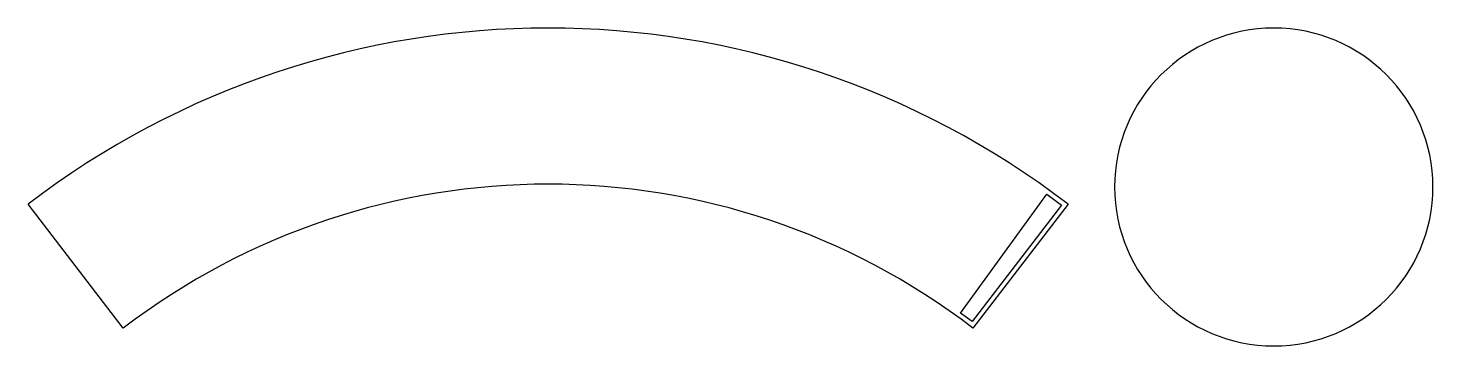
# Model space of a CAD drawing. Header units: millimetres. Extents: x 0 to 605, y 0 to 137.
import ezdxf

# ---------------------------------------------------------------- set-up
doc = ezdxf.new("R2010")
doc.units = ezdxf.units.MM
doc.layers.add('CUT', color=1, linetype='CONTINUOUS')
doc.layers.add('GLUE', color=2, linetype='CONTINUOUS')

msp = doc.modelspace()

# ---------------------------------------------------------------- linework, layer by layer
at = {"layer": 'CUT'}
for p, q in [((40.954, 7.666), (0, 61.056)), ((447.626, 61.056), (406.672, 7.666))]:
    msp.add_line(p, q, dxfattribs=at)
for centre, radius, start, end in [((223.813, -230.72), 367.73, 52.509, 127.491), ((536.126, 68.5), 68.5, 90, 180), ((536.126, 68.5), 68.5, 0, 90), ((223.813, -230.72), 300.441, 52.509, 127.491), ((536.126, 68.5), 68.5, 180, 270), ((536.126, 68.5), 68.5, 270, 0)]:
    msp.add_arc(centre, radius, start, end, dxfattribs=at)
at = {"layer": 'GLUE'}
for p, q in [((401.296, 14.169), (438.436, 65.414)), ((444.827, 60.675), (406.287, 10.473)), ((438.436, 65.414), (444.827, 60.675)), ((406.287, 10.473), (401.296, 14.169))]:
    msp.add_line(p, q, dxfattribs=at)

doc.saveas('drawing.dxf')
